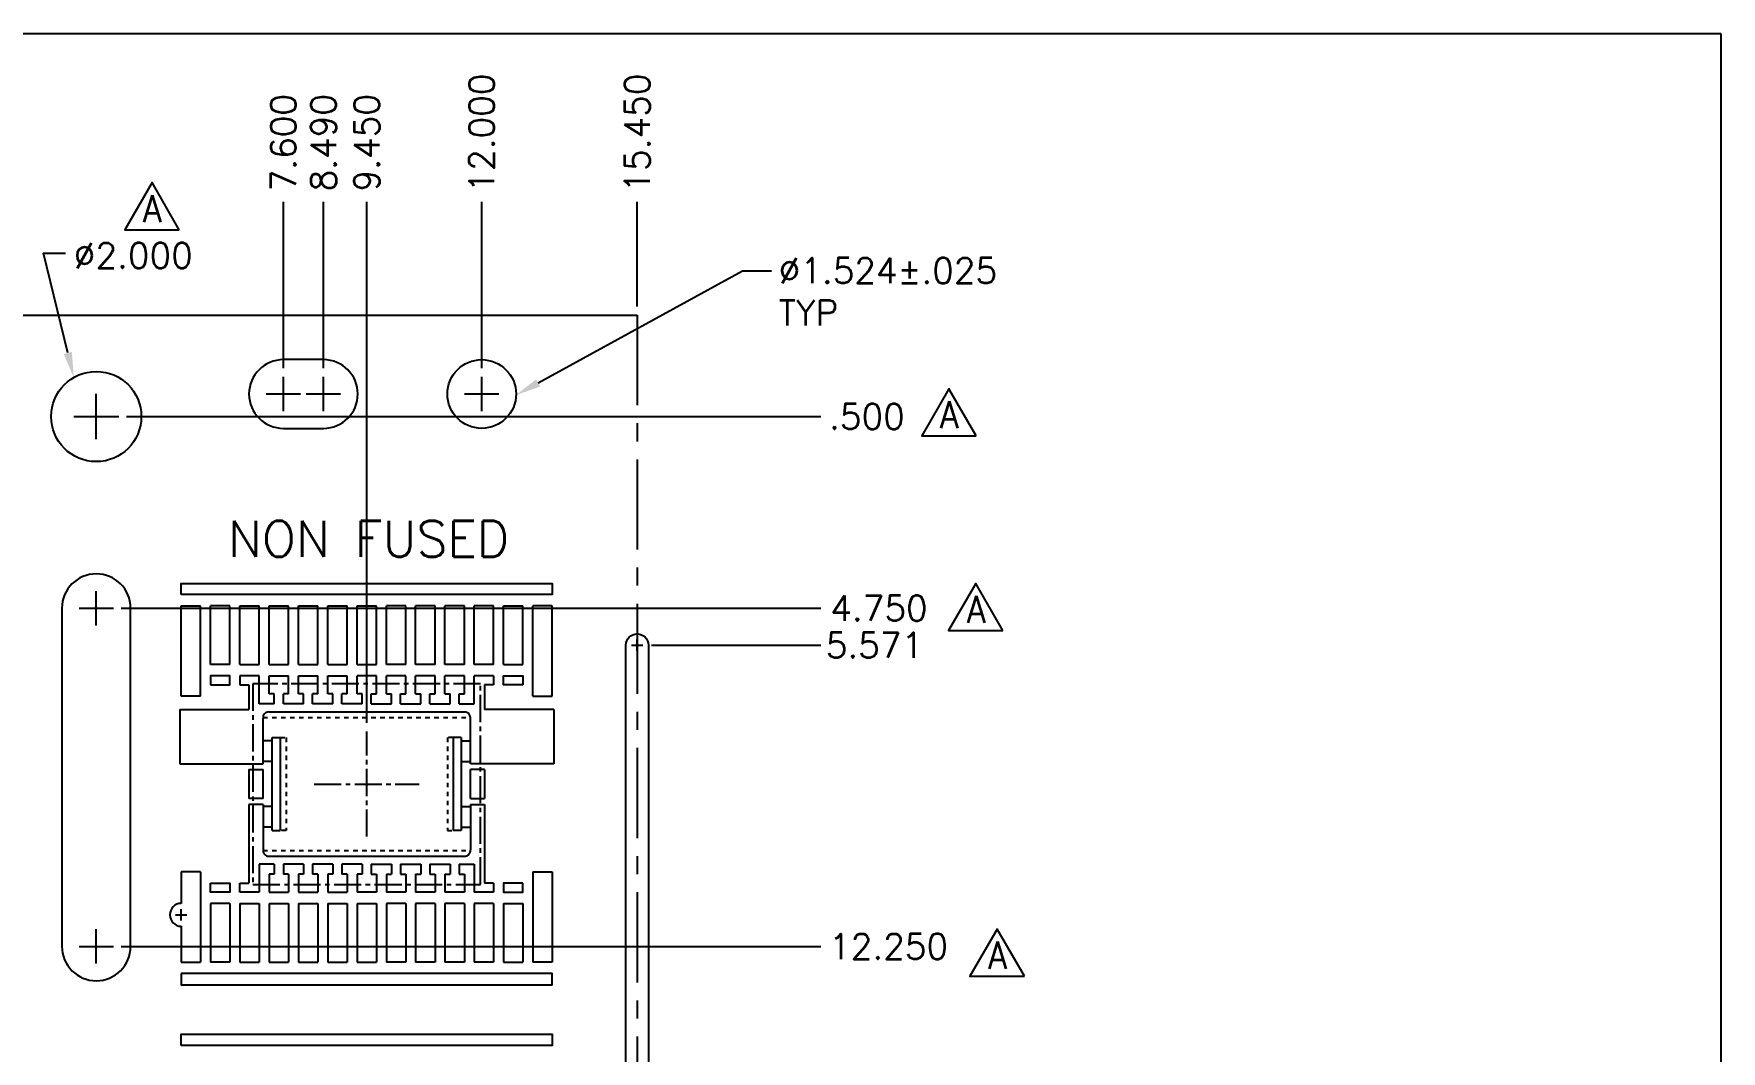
# Model space of a CAD drawing. Extents: x -167 to -48, y -111 to -17.
# Drawn here: x -139.23 to -101.8, y -39.97 to -17.4 of the extents above; entities that cross this region are included whole.
import ezdxf
from ezdxf.enums import TextEntityAlignment as Align

# ---------------------------------------------------------------- set-up
doc = ezdxf.new("R2010")
doc.units = 0
doc.header["$LTSCALE"] = 0.8
doc.header["$MEASUREMENT"] = 0
for name, pattern in [('CENTER2', [1.125, 0.75, -0.125, 0.125, -0.125]), ('CENTERX2', [4, 2.5, -0.5, 0.5, -0.5]), ('HIDDEN2', [0.1875, 0.125, -0.0625])]:
    doc.linetypes.add(name, pattern=pattern)
doc.layers.add('1', color=7, linetype='Continuous')
doc.layers.add('1D', color=4, linetype='Continuous')
doc.styles.add('ROMANS', font='SIMPLEX', dxfattribs={"width": 0.8, "height": 0.018})
doc.styles.add('SIMPLEX', font='SIMPLEX')

msp = doc.modelspace()

# ---------------------------------------------------------------- linework, layer by layer
at = {"layer": '1'}
for p, q in [((-148.514, -23.64), (-125.845, -23.64)), ((-135.96, -32.094), (-135.96, -30.09)), ((-135.96, -30.09), (-135.53, -30.09)), ((-135.53, -32.094), (-135.53, -30.09)), ((-135.31, -31.39), (-135.31, -30.09)), ((-134.88, -30.09), (-135.31, -30.09)), ((-134.88, -31.39), (-134.88, -30.09)), ((-134.66, -31.39), (-134.66, -30.09)), ((-134.66, -30.09), (-134.23, -30.09)), ((-134.23, -31.39), (-134.23, -30.09)), ((-134.01, -31.39), (-134.01, -30.09)), ((-134.01, -30.09), (-133.58, -30.09)), ((-133.58, -31.39), (-133.58, -30.09)), ((-133.36, -30.09), (-132.93, -30.09)), ((-133.36, -31.39), (-133.36, -30.09)), ((-132.93, -31.39), (-132.93, -30.09)), ((-132.71, -31.39), (-132.71, -30.09)), ((-132.71, -30.09), (-132.28, -30.09)), ((-132.28, -31.39), (-132.28, -30.09)), ((-132.06, -31.39), (-132.06, -30.09)), ((-132.06, -30.09), (-131.63, -30.09)), ((-131.63, -31.39), (-131.63, -30.09)), ((-131.41, -31.39), (-131.41, -30.09)), ((-130.98, -30.09), (-131.41, -30.09)), ((-130.98, -31.39), (-130.98, -30.09)), ((-130.76, -31.39), (-130.76, -30.09)), ((-130.33, -30.09), (-130.76, -30.09)), ((-130.33, -31.39), (-130.33, -30.09)), ((-130.11, -31.39), (-130.11, -30.09)), ((-129.68, -30.09), (-130.11, -30.09)), ((-129.68, -31.39), (-129.68, -30.09)), ((-129.46, -31.39), (-129.46, -30.09)), ((-129.03, -30.09), (-129.46, -30.09)), ((-129.03, -31.39), (-129.03, -30.09)), ((-128.81, -31.39), (-128.81, -30.09)), ((-128.81, -30.09), (-128.38, -30.09)), ((-128.38, -31.39), (-128.38, -30.09)), ((-128.16, -32.094), (-128.16, -30.09)), ((-127.73, -30.09), (-128.16, -30.09)), ((-127.73, -32.094), (-127.73, -30.09)), ((-134.88, -31.39), (-135.31, -31.39)), ((-134.66, -31.39), (-134.23, -31.39)), ((-134.01, -31.39), (-133.58, -31.39)), ((-133.36, -31.39), (-132.93, -31.39)), ((-132.71, -31.39), (-132.28, -31.39)), ((-132.06, -31.39), (-131.63, -31.39)), ((-130.98, -31.39), (-131.41, -31.39)), ((-130.33, -31.39), (-130.76, -31.39)), ((-129.68, -31.39), (-130.11, -31.39)), ((-129.03, -31.39), (-129.46, -31.39)), ((-128.81, -31.39), (-128.38, -31.39)), ((-134.66, -31.64), (-134.66, -31.84)), ((-134.23, -31.64), (-134.66, -31.64)), ((-134.23, -32.26), (-134.23, -31.64)), ((-134.01, -32.04), (-134.01, -31.64)), ((-134.01, -31.64), (-133.58, -31.64)), ((-133.58, -32.04), (-133.58, -31.64)), ((-133.36, -32.04), (-133.36, -31.64)), ((-133.36, -31.64), (-132.93, -31.64)), ((-132.93, -32.04), (-132.93, -31.64)), ((-132.71, -32.04), (-132.71, -31.64)), ((-132.71, -31.64), (-132.28, -31.64)), ((-132.28, -32.04), (-132.28, -31.64)), ((-132.06, -32.04), (-132.06, -31.64)), ((-131.63, -31.64), (-132.06, -31.64)), ((-131.63, -32.04), (-131.63, -31.64)), ((-131.41, -32.04), (-131.41, -31.64)), ((-130.98, -31.64), (-131.41, -31.64)), ((-130.98, -32.04), (-130.98, -31.64)), ((-130.76, -32.04), (-130.76, -31.64)), ((-130.33, -31.64), (-130.76, -31.64)), ((-130.33, -32.04), (-130.33, -31.64)), ((-130.11, -32.04), (-130.11, -31.64)), ((-129.68, -31.64), (-130.11, -31.64)), ((-129.68, -32.04), (-129.68, -31.64)), ((-129.46, -32.26), (-129.46, -31.64)), ((-129.03, -31.64), (-129.46, -31.64)), ((-129.03, -31.64), (-129.03, -31.84)), ((-135.53, -32.094), (-135.96, -32.094)), ((-134.66, -31.84), (-134.458, -31.84)), ((-134.458, -31.84), (-134.458, -32.39)), ((-133.895, -32.04), (-134.01, -32.04)), ((-133.895, -32.26), (-133.895, -32.04)), ((-133.695, -32.26), (-133.695, -32.04)), ((-133.58, -32.04), (-133.695, -32.04)), ((-133.245, -32.04), (-133.36, -32.04)), ((-133.245, -32.26), (-133.245, -32.04)), ((-133.045, -32.26), (-133.045, -32.04)), ((-132.93, -32.04), (-133.045, -32.04)), ((-132.595, -32.04), (-132.71, -32.04)), ((-132.595, -32.26), (-132.595, -32.04)), ((-132.28, -32.04), (-132.395, -32.04)), ((-132.395, -32.26), (-132.395, -32.04)), ((-131.945, -32.04), (-132.06, -32.04)), ((-131.945, -32.26), (-131.945, -32.04)), ((-131.745, -32.26), (-131.745, -32.04)), ((-131.745, -32.04), (-131.63, -32.04)), ((-131.41, -32.04), (-131.295, -32.04)), ((-131.295, -32.26), (-131.295, -32.04)), ((-131.095, -32.26), (-131.095, -32.04)), ((-131.095, -32.04), (-130.98, -32.04)), ((-130.76, -32.04), (-130.645, -32.04)), ((-130.645, -32.26), (-130.645, -32.04)), ((-130.445, -32.04), (-130.33, -32.04)), ((-130.445, -32.26), (-130.445, -32.04)), ((-130.11, -32.04), (-129.995, -32.04)), ((-129.995, -32.26), (-129.995, -32.04)), ((-129.795, -32.04), (-129.68, -32.04)), ((-129.795, -32.26), (-129.795, -32.04)), ((-129.233, -31.84), (-129.233, -32.39)), ((-129.03, -31.84), (-129.233, -31.84)), ((-128.16, -32.094), (-127.73, -32.094)), ((-135.992, -32.39), (-134.458, -32.39)), ((-135.992, -32.39), (-135.992, -33.59)), ((-133.895, -32.26), (-134.23, -32.26)), ((-134.019, -32.44), (-129.672, -32.44)), ((-133.245, -32.26), (-133.695, -32.26)), ((-132.595, -32.26), (-133.045, -32.26)), ((-131.945, -32.26), (-132.395, -32.26)), ((-131.745, -32.26), (-131.295, -32.26)), ((-131.095, -32.26), (-130.645, -32.26)), ((-130.445, -32.26), (-129.995, -32.26)), ((-129.795, -32.26), (-129.46, -32.26)), ((-127.698, -32.39), (-129.233, -32.39)), ((-127.698, -32.39), (-127.698, -33.59)), ((-134.145, -33.59), (-134.145, -32.58)), ((-129.545, -32.58), (-129.545, -32.567)), ((-129.545, -33.59), (-129.545, -32.58)), ((-133.943, -35.07), (-133.943, -33.01)), ((-133.943, -33.01), (-133.762, -33.01)), ((-133.762, -33.01), (-133.762, -35.07)), ((-129.928, -33.01), (-129.928, -35.07)), ((-129.748, -33.01), (-129.928, -33.01)), ((-129.748, -33.01), (-129.748, -35.07)), ((-135.992, -33.59), (-134.145, -33.59)), ((-127.698, -33.59), (-129.545, -33.59)), ((-134.458, -33.717), (-134.145, -33.717)), ((-134.458, -33.717), (-134.458, -34.363)), ((-134.145, -34.363), (-134.145, -33.717)), ((-129.545, -34.363), (-129.545, -33.717)), ((-129.233, -33.717), (-129.545, -33.717)), ((-129.233, -33.717), (-129.233, -34.363)), ((-134.145, -34.363), (-134.458, -34.363)), ((-129.545, -34.363), (-129.233, -34.363)), ((-134.458, -34.49), (-134.458, -36.24)), ((-134.145, -34.49), (-134.458, -34.49)), ((-134.145, -34.49), (-134.145, -35.5)), ((-129.545, -34.49), (-129.545, -35.5)), ((-129.545, -34.49), (-129.233, -34.49)), ((-129.233, -34.49), (-129.233, -36.24)), ((-133.943, -35.07), (-133.762, -35.07)), ((-129.748, -35.07), (-129.928, -35.07)), ((-134.23, -35.82), (-134.23, -36.44)), ((-133.895, -35.82), (-134.23, -35.82)), ((-134.019, -35.64), (-129.672, -35.64)), ((-133.895, -35.82), (-133.895, -36.04)), ((-133.695, -35.82), (-133.695, -36.04)), ((-133.245, -35.82), (-133.695, -35.82)), ((-133.245, -35.82), (-133.245, -36.04)), ((-133.045, -35.82), (-133.045, -36.04)), ((-132.595, -35.82), (-133.045, -35.82)), ((-132.595, -35.82), (-132.595, -36.04)), ((-132.395, -35.82), (-132.395, -36.04)), ((-131.945, -35.82), (-132.395, -35.82)), ((-131.945, -35.82), (-131.945, -36.04)), ((-131.745, -35.82), (-131.745, -36.04)), ((-131.745, -35.82), (-131.295, -35.82)), ((-131.295, -35.82), (-131.295, -36.04)), ((-131.095, -35.82), (-130.645, -35.82)), ((-131.095, -35.82), (-131.095, -36.04)), ((-130.645, -35.82), (-130.645, -36.04)), ((-130.445, -35.82), (-129.995, -35.82)), ((-130.445, -35.82), (-130.445, -36.04)), ((-129.995, -35.82), (-129.995, -36.04)), ((-129.795, -35.82), (-129.795, -36.04)), ((-129.795, -35.82), (-129.46, -35.82)), ((-129.46, -35.82), (-129.46, -36.44)), ((-135.53, -35.986), (-135.96, -35.986)), ((-135.96, -35.986), (-135.96, -36.686)), ((-135.53, -35.986), (-135.53, -37.99)), ((-134.66, -36.44), (-134.66, -36.24)), ((-134.66, -36.24), (-134.458, -36.24)), ((-134.01, -36.04), (-134.01, -36.44)), ((-133.895, -36.04), (-134.01, -36.04)), ((-133.58, -36.04), (-133.695, -36.04)), ((-133.58, -36.04), (-133.58, -36.44)), ((-133.36, -36.04), (-133.36, -36.44)), ((-133.245, -36.04), (-133.36, -36.04)), ((-132.93, -36.04), (-133.045, -36.04)), ((-132.93, -36.04), (-132.93, -36.44)), ((-132.71, -36.04), (-132.71, -36.44)), ((-132.595, -36.04), (-132.71, -36.04)), ((-132.28, -36.04), (-132.395, -36.04)), ((-132.28, -36.04), (-132.28, -36.44)), ((-131.945, -36.04), (-132.06, -36.04)), ((-132.06, -36.04), (-132.06, -36.44)), ((-131.745, -36.04), (-131.63, -36.04)), ((-131.63, -36.04), (-131.63, -36.44)), ((-131.41, -36.04), (-131.41, -36.44)), ((-131.41, -36.04), (-131.295, -36.04)), ((-131.095, -36.04), (-130.98, -36.04)), ((-130.98, -36.04), (-130.98, -36.44)), ((-130.76, -36.04), (-130.645, -36.04)), ((-130.76, -36.04), (-130.76, -36.44)), ((-130.445, -36.04), (-130.33, -36.04)), ((-130.33, -36.04), (-130.33, -36.44)), ((-130.11, -36.04), (-129.995, -36.04)), ((-130.11, -36.04), (-130.11, -36.44)), ((-129.795, -36.04), (-129.68, -36.04)), ((-129.68, -36.04), (-129.68, -36.44)), ((-129.03, -36.24), (-129.233, -36.24)), ((-129.03, -36.24), (-129.03, -36.44)), ((-128.16, -35.986), (-128.16, -37.99)), ((-128.16, -35.986), (-127.73, -35.986)), ((-127.73, -35.986), (-127.73, -37.99)), ((-134.23, -36.44), (-134.66, -36.44)), ((-134.01, -36.44), (-133.58, -36.44)), ((-133.36, -36.44), (-132.93, -36.44)), ((-132.71, -36.44), (-132.28, -36.44)), ((-131.63, -36.44), (-132.06, -36.44)), ((-130.98, -36.44), (-131.41, -36.44)), ((-130.33, -36.44), (-130.76, -36.44)), ((-129.68, -36.44), (-130.11, -36.44)), ((-129.03, -36.44), (-129.46, -36.44)), ((-135.31, -36.69), (-135.31, -37.99)), ((-134.88, -36.69), (-135.31, -36.69)), ((-134.88, -36.69), (-134.88, -37.99)), ((-134.66, -36.69), (-134.66, -37.99)), ((-134.66, -36.69), (-134.23, -36.69)), ((-134.23, -36.69), (-134.23, -37.99)), ((-134.01, -36.69), (-134.01, -37.99)), ((-134.01, -36.69), (-133.58, -36.69)), ((-133.58, -36.69), (-133.58, -37.99)), ((-133.36, -36.69), (-132.93, -36.69)), ((-133.36, -36.69), (-133.36, -37.99)), ((-132.93, -36.69), (-132.93, -37.99)), ((-132.71, -36.69), (-132.71, -37.99)), ((-132.71, -36.69), (-132.28, -36.69)), ((-132.28, -36.69), (-132.28, -37.99)), ((-132.06, -36.69), (-132.06, -37.99)), ((-132.06, -36.69), (-131.63, -36.69)), ((-131.63, -36.69), (-131.63, -37.99)), ((-131.41, -36.69), (-131.41, -37.99)), ((-130.98, -36.69), (-131.41, -36.69)), ((-130.98, -36.69), (-130.98, -37.99)), ((-130.76, -36.69), (-130.76, -37.99)), ((-130.33, -36.69), (-130.76, -36.69)), ((-130.33, -36.69), (-130.33, -37.99)), ((-129.68, -36.69), (-130.11, -36.69)), ((-130.11, -36.69), (-130.11, -37.99)), ((-129.68, -36.69), (-129.68, -37.99)), ((-129.46, -36.69), (-129.46, -37.99)), ((-129.03, -36.69), (-129.46, -36.69)), ((-129.03, -36.69), (-129.03, -37.99)), ((-128.81, -36.69), (-128.81, -37.99)), ((-128.81, -36.69), (-128.38, -36.69)), ((-128.38, -36.69), (-128.38, -37.99)), ((-135.96, -37.194), (-135.96, -37.99)), ((-135.96, -37.99), (-135.53, -37.99)), ((-134.88, -37.99), (-135.31, -37.99)), ((-134.66, -37.99), (-134.23, -37.99)), ((-134.01, -37.99), (-133.58, -37.99)), ((-133.36, -37.99), (-132.93, -37.99)), ((-132.71, -37.99), (-132.28, -37.99)), ((-132.06, -37.99), (-131.63, -37.99)), ((-130.98, -37.99), (-131.41, -37.99)), ((-130.33, -37.99), (-130.76, -37.99)), ((-129.68, -37.99), (-130.11, -37.99)), ((-129.03, -37.99), (-129.46, -37.99)), ((-128.81, -37.99), (-128.38, -37.99)), ((-127.73, -37.99), (-128.16, -37.99))]:
    msp.add_line(p, q, dxfattribs=at)
for points in [[(-133.695, -26.152), (-132.805, -26.152, 1), (-132.805, -24.628), (-133.695, -24.628, 1)], [(-138.607, -30.14), (-138.607, -37.64, 1), (-137.083, -37.64), (-137.083, -30.14, 1)], [(-126.095, -30.961, -1), (-125.595, -30.961), (-125.595, -41.79, -1), (-126.095, -41.79)]]:
    msp.add_lwpolyline(points, format="xyb", close=True, dxfattribs=at)
for points in [[(-135.96, -29.84), (-135.96, -29.59), (-127.73, -29.59), (-127.73, -29.84)], [(-135.96, -38.24), (-135.96, -38.49), (-127.73, -38.49), (-127.73, -38.24)], [(-135.96, -39.84), (-135.96, -39.59), (-127.73, -39.59), (-127.73, -39.84)]]:
    msp.add_lwpolyline(points, close=True, dxfattribs=at)
for points in [[(-135.31, -31.84), (-134.88, -31.84), (-134.88, -31.64), (-135.31, -31.64), (-135.31, -31.84)], [(-128.38, -31.84), (-128.81, -31.84), (-128.81, -31.64), (-128.38, -31.64), (-128.38, -31.84)], [(-135.31, -36.24), (-134.88, -36.24), (-134.88, -36.44), (-135.31, -36.44), (-135.31, -36.24)], [(-128.38, -36.24), (-128.81, -36.24), (-128.81, -36.44), (-128.38, -36.44), (-128.38, -36.24)]]:
    msp.add_lwpolyline(points, dxfattribs=at)
for centre, radius in [((-129.295, -25.39), 0.762), ((-137.845, -25.89), 1)]:
    msp.add_circle(centre, radius, dxfattribs=at)
for centre, radius, start, end in [((-134.019, -32.567), 0.127, 90, 185.8752), ((-129.672, -32.567), 0.127, 0, 90), ((-134.019, -35.513), 0.127, 174.1248, 270), ((-129.672, -35.513), 0.127, 270, 5.8752), ((-135.96, -36.94), 0.254, 90, 270)]:
    msp.add_arc(centre, radius, start, end, dxfattribs=at)
at = {"layer": '1D', "color": 7}
for p, q in [((-101.8, -17.401), (-166.756, -17.401)), ((-101.8, -108.241), (-101.8, -17.401))]:
    msp.add_line(p, q, dxfattribs=at)
at = {"layer": '1D'}
for p, q in [((-133.695, -24.819), (-133.695, -21.127)), ((-132.805, -24.819), (-132.805, -21.127)), ((-131.845, -32.685), (-131.845, -21.127)), ((-129.295, -24.819), (-129.295, -21.127)), ((-125.845, -23.45), (-125.845, -21.127)), ((-133.695, -25.771), (-133.695, -25.009)), ((-132.805, -25.771), (-132.805, -25.009)), ((-129.295, -25.771), (-129.295, -25.009)), ((-137.845, -26.39), (-137.845, -25.39)), ((-134.076, -25.39), (-133.314, -25.39)), ((-133.186, -25.39), (-132.424, -25.39)), ((-129.676, -25.39), (-128.914, -25.39)), ((-138.345, -25.89), (-137.345, -25.89)), ((-137.175, -25.89), (-121.773, -25.89)), ((-137.845, -30.521), (-137.845, -29.759)), ((-138.226, -30.14), (-137.464, -30.14)), ((-137.294, -30.14), (-121.773, -30.14)), ((-125.97, -30.961), (-125.72, -30.961)), ((-125.845, -31.086), (-125.845, -30.836)), ((-125.53, -30.961), (-121.773, -30.961)), ((-133.943, -33.083), (-134.145, -33.083)), ((-129.748, -33.083), (-129.545, -33.083)), ((-133.943, -33.54), (-134.145, -33.54)), ((-129.748, -33.54), (-129.545, -33.54)), ((-133.943, -34.54), (-134.145, -34.54)), ((-129.748, -34.54), (-129.545, -34.54)), ((-133.943, -34.997), (-134.145, -34.997)), ((-129.748, -34.997), (-129.545, -34.997)), ((-136.085, -36.94), (-135.835, -36.94)), ((-135.96, -37.065), (-135.96, -36.815)), ((-137.845, -38.021), (-137.845, -37.259)), ((-138.226, -37.64), (-137.464, -37.64)), ((-137.294, -37.64), (-121.773, -37.64))]:
    msp.add_line(p, q, dxfattribs=at)
at = {"layer": '1D', "linetype": 'CENTERX2'}
msp.add_line((-125.845, -23.64), (-125.845, -74.44), dxfattribs=at)
at = {"layer": '1D', "linetype": 'HIDDEN2'}
for p, q in [((-134.146, -32.567), (-129.545, -32.567)), ((-134.146, -35.513), (-129.545, -35.513))]:
    msp.add_line(p, q, dxfattribs=at)
at = {"layer": '1D', "linetype": 'CENTER2'}
for p, q in [((-131.845, -35.206), (-131.845, -32.875)), ((-133.011, -34.04), (-130.68, -34.04))]:
    msp.add_line(p, q, dxfattribs=at)
at = {"layer": '1D', "color": 2}
for points in [[(-136.005, -21.748), (-136.608, -20.703), (-137.211, -21.748)], [(-118.327, -26.317), (-118.93, -25.272), (-119.534, -26.317)], [(-117.732, -30.634), (-118.335, -29.589), (-118.938, -30.634)], [(-117.258, -38.303), (-117.861, -37.258), (-118.464, -38.303)]]:
    msp.add_lwpolyline(points, close=True, dxfattribs=at)
at = {"layer": '1D'}
for points in [[(-138.476, -24.48), (-139.013, -22.268), (-138.525, -22.268)], [(-128.043, -25.144), (-123.507, -22.655), (-122.868, -22.655)]]:
    msp.add_lwpolyline(points, dxfattribs=at)
at = {"layer": '1D', "color": 2, "linetype": 'CENTER2'}
msp.add_lwpolyline([(-129.32, -36.265), (-129.32, -31.815), (-134.37, -31.815), (-134.37, -36.265)], close=True, dxfattribs=at)
at = {"layer": '1D', "linetype": 'HIDDEN2'}
for points in [[(-133.762, -33.01), (-133.634, -33.01), (-133.634, -35.07), (-133.762, -35.07)], [(-129.928, -33.01), (-130.056, -33.01), (-130.056, -35.07), (-129.928, -35.07)]]:
    msp.add_lwpolyline(points, dxfattribs=at)
at = {"layer": '1D'}
for points in [[(-138.385, -24.458), (-138.344, -25.024), (-138.567, -24.502)], [(-127.998, -25.226), (-128.534, -25.414), (-128.088, -25.063)]]:
    msp.add_solid(points, dxfattribs=at)

# ---------------------------------------------------------------- texts
at = {"layer": '1D', "color": 2, "style": 'ROMANS', "width": 0.9}
for p in [(-136.602, -21.279), (-118.925, -25.848), (-118.329, -30.166), (-117.855, -37.835)]:
    msp.add_text('A', height=0.6, dxfattribs=at).set_placement(p, align=Align.MIDDLE)
at = {"layer": '1D', "char_height": 0.56, "attachment_point": 5, "rotation": 90, "style": 'SIMPLEX'}
for s, insert in [('\\A1;12.000', (-129.295, -19.604)), ('\\A1;15.450', (-125.845, -19.604)), ('7.600', (-133.695, -19.817)), ('8.490', (-132.805, -19.817)), ('\\A1;9.450', (-131.845, -19.817))]:
    msp.add_mtext(s, dxfattribs=dict(at, insert=insert))
at = {"layer": '1D', "style": 'SIMPLEX'}
for s, insert, char_height, attachment_point in [('%%C2.000', (-138.343, -22.039), 0.56, 1), ('\\A1;%%c1.524%%P.025\\PTYP', (-122.709, -22.374), 0.56, 1), ('\\A1;.500', (-120.75, -25.89), 0.56, 5), ('NON FUSED', (-131.804, -28.6), 0.8, 5), ('\\A1;4.750', (-120.483, -30.14), 0.56, 5), ('\\A1;5.571', (-120.583, -30.961), 0.56, 5), ('\\A1;12.250', (-120.27, -37.64), 0.56, 5)]:
    msp.add_mtext(s, dxfattribs=dict(at, insert=insert, char_height=char_height, attachment_point=attachment_point))

doc.saveas('drawing.dxf')
